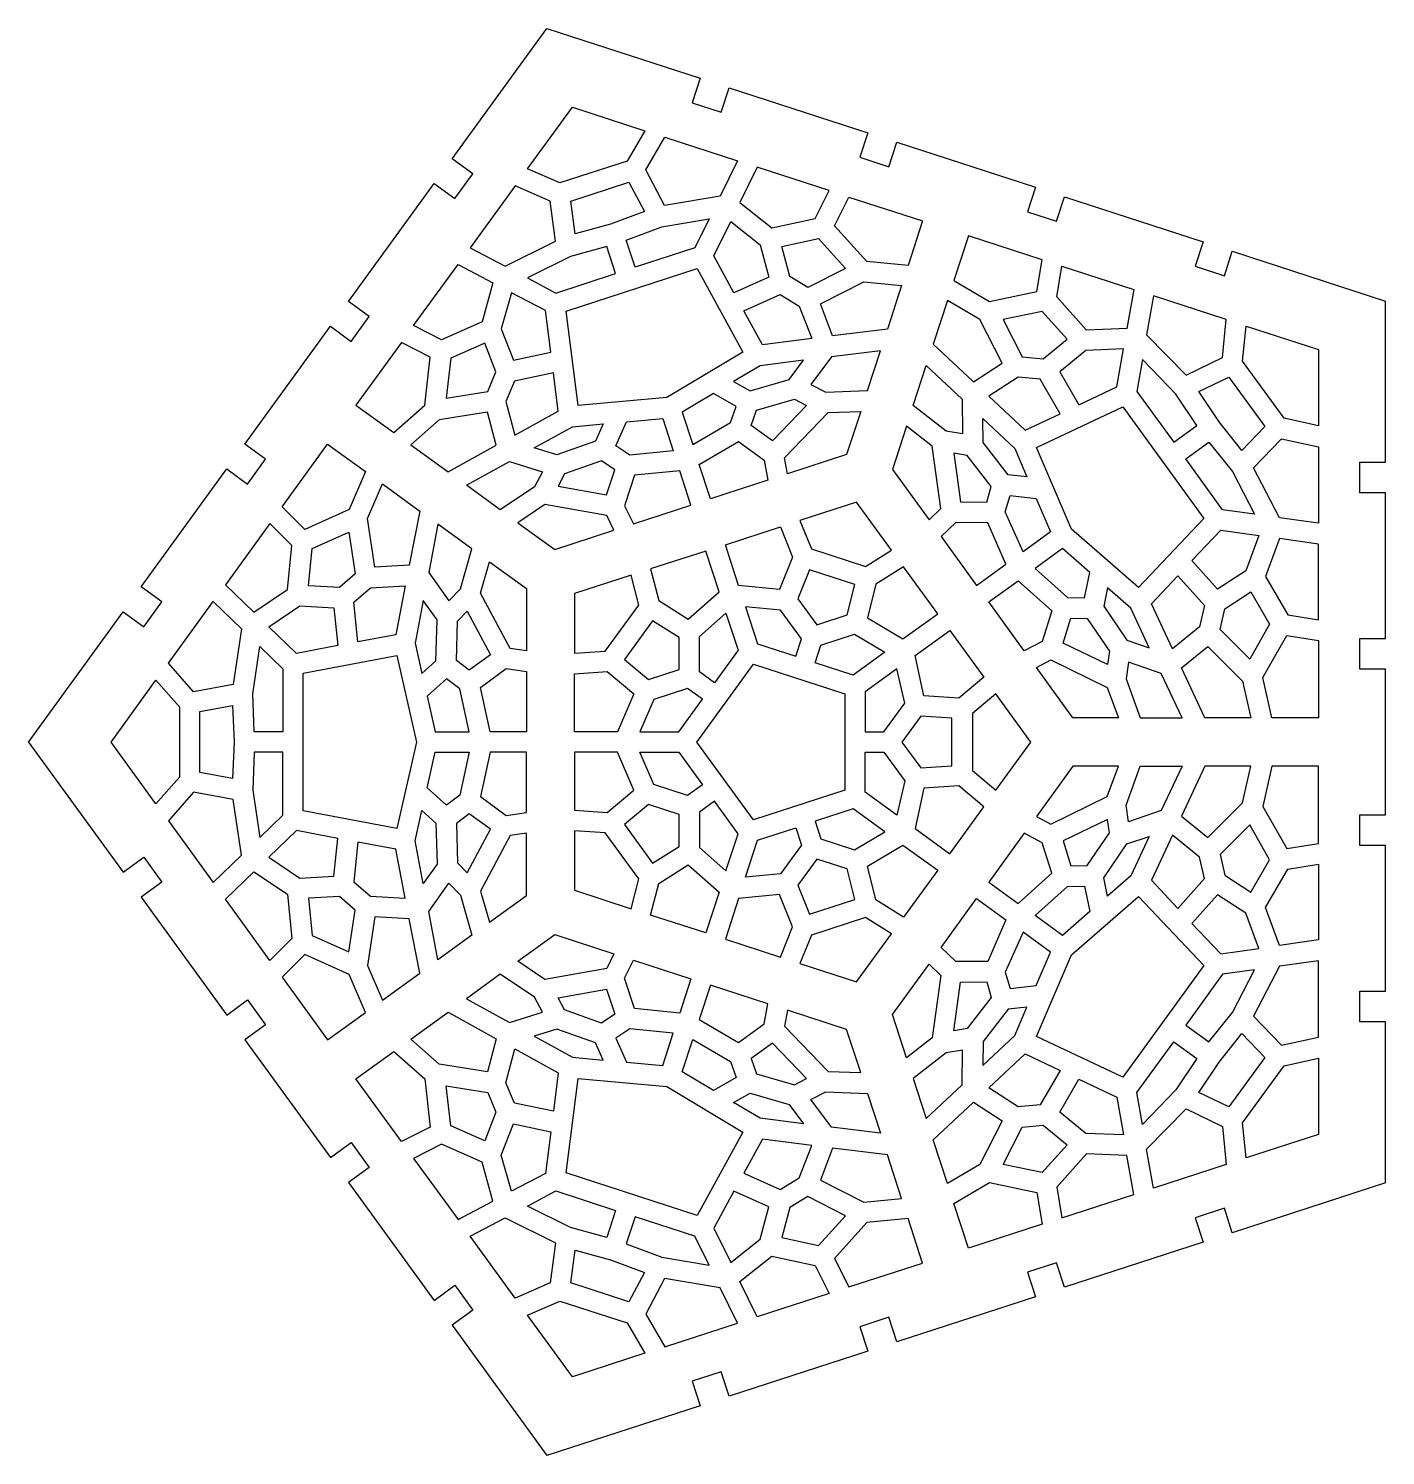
# Model space of a CAD drawing. Header units: millimetres. Extents: x 17 to 150, y 21 to 161.
import ezdxf

# ---------------------------------------------------------------- set-up
doc = ezdxf.new("R2010")
doc.units = ezdxf.units.MM

msp = doc.modelspace()

# ---------------------------------------------------------------- linework, layer by layer
for points in [[(17.28, 90.99), (26.51, 103.7), (28.53, 102.23), (30.29, 104.65), (28.27, 106.12), (36.62, 117.62), (38.64, 116.15), (40.4, 118.56), (38.38, 120.03), (46.73, 131.53), (48.75, 130.06), (50.51, 132.48), (48.49, 133.95), (56.84, 145.45), (58.86, 143.98), (60.62, 146.39), (58.6, 147.86), (67.83, 160.57)], [(67.83, 160.57), (82.77, 155.72), (81.99, 153.34), (84.84, 152.42), (85.61, 154.79), (99.12, 150.4), (98.35, 148.02), (101.19, 147.1), (101.97, 149.48), (115.48, 145.09), (114.71, 142.71), (117.55, 141.79), (118.33, 144.16), (131.84, 139.77), (131.07, 137.39), (133.91, 136.47), (134.68, 138.85), (149.62, 133.99)], [(149.62, 47.99), (149.62, 63.7), (147.12, 63.7), (147.12, 66.69), (149.62, 66.69), (149.62, 80.9), (147.12, 80.9), (147.12, 83.89), (149.62, 83.89), (149.62, 98.1), (147.12, 98.1), (147.12, 101.09), (149.62, 101.09), (149.62, 115.3), (147.12, 115.3), (147.12, 118.29), (149.62, 118.29), (149.62, 133.99)], [(17.28, 90.99), (26.51, 78.29), (28.53, 79.76), (30.29, 77.34), (28.27, 75.87), (36.62, 64.37), (38.64, 65.84), (40.4, 63.42), (38.38, 61.95), (46.73, 50.46), (48.75, 51.93), (50.51, 49.51), (48.49, 48.04), (56.84, 36.54), (58.86, 38.01), (60.62, 35.59), (58.6, 34.12), (67.83, 21.42)], [(149.62, 47.99), (134.68, 43.14), (133.91, 45.52), (131.07, 44.6), (131.84, 42.22), (118.33, 37.83), (117.55, 40.2), (114.71, 39.28), (115.48, 36.9), (101.97, 32.51), (101.19, 34.89), (98.35, 33.96), (99.12, 31.59), (85.61, 27.2), (84.84, 29.57), (81.99, 28.65), (82.77, 26.27), (67.83, 21.42)]]:
    msp.add_lwpolyline(points)
for points in [[(69.1, 145.51), (65.95, 146.89), (70.32, 152.9), (77.39, 150.61), (75.65, 147.64)], [(84.74, 144.21), (79.32, 143.3), (77.47, 146.78), (79.34, 149.97), (86.43, 147.67)], [(89.76, 141.15), (93.99, 142.06), (95.36, 144.77), (88.35, 147.04), (86.66, 143.6)], [(63.76, 137.4), (68.68, 139.85), (68.14, 143.75), (64.74, 145.23), (60.36, 139.2)], [(70.6, 140.54), (70.16, 143.75), (75.83, 145.59), (77.36, 142.74), (74.03, 141.49)], [(95.87, 141.34), (97.29, 144.14), (104.47, 141.81), (103.06, 137.46), (99.05, 137.84)], [(75.58, 139.94), (79.04, 141.23), (83.65, 142), (82.27, 139.18), (76.44, 137.29)], [(84.11, 138.39), (85.76, 141.76), (88.63, 139.49), (89.48, 136.31), (86.08, 134.8)], [(73.68, 139.32), (70.13, 138.34), (65.94, 136.25), (68.72, 134.78), (74.54, 136.67)], [(94.31, 140.08), (96.95, 137.18), (93.29, 135.33), (91.53, 136.39), (90.74, 139.31)], [(115.63, 134.92), (116.13, 138.02), (108.94, 140.35), (107.53, 136.01), (111, 133.96)], [(61.51, 131.97), (57.55, 130.22), (54.84, 131.6), (59.18, 137.56), (62.57, 135.77)], [(69.72, 133), (82.5, 137.16), (86.96, 129.02), (79.52, 124.58), (70.89, 123.8)], [(120.46, 131.17), (117.58, 134.4), (118.05, 137.39), (125.07, 135.12), (124.41, 131.33)], [(94.51, 133.71), (98.76, 135.86), (102.43, 135.52), (101.04, 131.25), (95.7, 130.59)], [(67.7, 133.06), (64.38, 134.81), (63.39, 131.29), (64.57, 128.22), (68.21, 129)], [(92.44, 133.51), (93.66, 130.33), (88.85, 129.74), (87.04, 133.04), (90.6, 134.62)], [(112.25, 127.94), (110.07, 132.19), (106.9, 134.06), (105.51, 129.8), (109.45, 126.12)], [(126.33, 130.7), (130.18, 126.78), (133.72, 128.5), (134.08, 132.19), (126.99, 134.49)], [(116.15, 132.99), (112.32, 132.19), (114.19, 128.54), (116.24, 128.37), (118.59, 130.27)], [(135.69, 128.13), (136.02, 131.56), (143.1, 129.26), (143.1, 121.82), (139.74, 122.56)], [(56.45, 128.53), (53.65, 129.96), (49.21, 123.85), (52.91, 121.17), (55.93, 123.83)], [(58.45, 128.43), (58.02, 124.54), (62.07, 125.19), (62.87, 127.08), (61.78, 129.9)], [(86.05, 126.15), (87.65, 125.23), (91.47, 126.35), (92.86, 128.22), (88.64, 127.69)], [(93.59, 125.85), (95.05, 125.12), (99.1, 125.26), (100.36, 129.15), (95.6, 128.56)], [(123.41, 125.62), (124.06, 129.32), (120.4, 129.17), (117.85, 127.09), (119.71, 123.87)], [(131.22, 121.86), (129.18, 124.93), (125.91, 128.28), (125.37, 125.18), (128.97, 120.22)], [(63.83, 124.21), (64.71, 120.93), (68.94, 123.27), (68.47, 127), (64.66, 126.19)], [(108.37, 121.05), (106.76, 121.32), (103.57, 123.81), (104.83, 127.7), (108.34, 124.42)], [(113.81, 126.57), (110.95, 124.72), (114.49, 121.41), (117.89, 123.01), (115.95, 126.38)], [(131.43, 125.17), (134.34, 126.58), (137.85, 121.75), (135.6, 119.42), (133.39, 122.21)], [(85.75, 122.16), (86.3, 123.7), (84.08, 124.97), (81.04, 123.15), (82.06, 120.01)], [(89.83, 120.36), (87.76, 121.85), (88.29, 123.34), (91.98, 124.42), (93.17, 123.82)], [(62.04, 123.16), (57.32, 122.4), (54.56, 119.96), (58.19, 117.33), (62.9, 119.93)], [(75.91, 118.96), (74.56, 119.89), (75.6, 122.22), (79.14, 122.53), (80.16, 119.39)], [(91.29, 117.14), (91.02, 118.71), (95.27, 123.13), (98.44, 123.23), (97.07, 119.02)], [(114.65, 116.86), (112.82, 117.06), (110.38, 120.21), (110.36, 122.53), (113.46, 119.63)], [(123.99, 123.68), (131.89, 112.8), (125.53, 106.05), (119, 111.75), (115.6, 119.72)], [(73.32, 122.01), (72.57, 120.33), (68.82, 118.99), (66.6, 119.69), (70.32, 121.74)], [(105.11, 112.65), (106.25, 113.76), (105.41, 119.83), (102.91, 121.78), (101.54, 117.57)], [(44.23, 111.72), (42.01, 113.94), (46.45, 120.05), (50.14, 117.36), (48.54, 113.67)], [(89.04, 118.47), (89.37, 116.52), (83.78, 114.7), (82.69, 118.06), (86.51, 120.29)], [(132.4, 120.24), (134.69, 117.36), (136.85, 113.21), (133.74, 113.65), (130.14, 118.61)], [(139.29, 112.86), (136.75, 117.73), (139.48, 120.57), (143.1, 119.77), (143.1, 112.32)], [(67.4, 117.34), (66.64, 115.89), (63.29, 113.62), (59.98, 116.03), (64.18, 118.35)], [(73.66, 115.1), (74.46, 117.53), (73.16, 118.42), (69.54, 117.13), (68.93, 115.95)], [(108.18, 114.4), (110.73, 114.38), (111.18, 115.9), (108.83, 118.94), (107.52, 119.16)], [(75.42, 114.04), (76.29, 112.27), (81.88, 114.08), (80.79, 117.45), (76.39, 117)], [(51.07, 108.06), (50.34, 112.78), (51.8, 116.16), (55.43, 113.52), (54.41, 108.24)], [(74.37, 111.64), (73.67, 113.07), (67.64, 114.15), (65.01, 112.37), (68.6, 109.77)], [(98.92, 108.1), (101.45, 109.7), (98.04, 114.39), (92.52, 112.6), (93.63, 109.83)], [(112.54, 113.45), (113.01, 115.02), (115.55, 114.75), (116.94, 111.49), (114.27, 109.54)], [(42.53, 105.85), (42.97, 110.15), (40.82, 112.3), (36.49, 106.33), (39.24, 103.66)], [(44.95, 109.85), (48.52, 111.46), (49.15, 107.41), (47.6, 106.06), (44.58, 106.22)], [(58.26, 104.76), (59.41, 105.93), (60.53, 109.82), (57.21, 112.23), (56.31, 107.51)], [(91.79, 109.02), (90.52, 105.87), (86.53, 106.25), (85.24, 110.23), (90.62, 111.98)], [(107.72, 112.4), (106.3, 111.02), (109.75, 106.27), (112.61, 108.34), (110.83, 112.38)], [(133.55, 111.66), (137.27, 111.13), (136, 107.7), (133.24, 105.91), (130.75, 108.68)], [(137.92, 107.14), (140.1, 103.4), (143.1, 102.92), (143.1, 110.3), (139.3, 110.84)], [(65.83, 99.89), (64.26, 100.12), (61.37, 105.52), (62.25, 108.57), (65.83, 105.97)], [(78.74, 104.78), (81.62, 102.98), (84.63, 105.63), (83.33, 109.61), (77.95, 107.87)], [(118.62, 105.08), (120.26, 105.04), (120.79, 107.54), (118.12, 109.87), (115.44, 107.93)], [(76.79, 104.35), (76.05, 107.25), (70.53, 105.46), (70.53, 99.66), (73.51, 99.85)], [(92.31, 104.95), (94.15, 102.42), (97.12, 103.38), (97.86, 106.35), (93.45, 107.78)], [(99.93, 106.38), (99.11, 103.09), (102.56, 101.04), (105.95, 103.5), (102.63, 108.08)], [(131.49, 102.23), (128.85, 100.09), (126.79, 104.47), (129.37, 107.21), (131.98, 104.32)], [(50.62, 106.04), (54.02, 106.22), (53.1, 101.46), (49.4, 100.76), (48.99, 104.63)], [(116.13, 100.81), (114.38, 99.89), (110.93, 104.65), (113.79, 106.72), (117.08, 103.78)], [(122.51, 106.03), (122.14, 104.23), (124.38, 100.94), (126.59, 100.19), (124.78, 104.05)], [(38.06, 102.02), (37.25, 96.59), (33.37, 95.9), (30.92, 98.67), (35.3, 104.7)], [(55.65, 97.69), (57.01, 98.92), (57.13, 102.9), (55.78, 104.8), (54.98, 100.62)], [(138.32, 102.48), (136.38, 99.07), (133.49, 101.98), (133.95, 103.99), (136.49, 105.63)], [(43.41, 99.62), (40.71, 102.24), (43.75, 104.26), (47.04, 104.09), (47.43, 100.39)], [(62.32, 99.5), (60.27, 97.99), (59.01, 98.95), (59.13, 102.79), (60.06, 103.74)], [(84.18, 96.77), (82.72, 97.84), (82.72, 101.29), (85.3, 103.56), (86.48, 99.94)], [(92.1, 99.35), (92.66, 101.07), (90.63, 103.86), (87.2, 104.18), (88.38, 100.56)], [(118.18, 100.64), (118.95, 103.07), (120.53, 103.03), (122.7, 99.85), (122.5, 98.54)], [(77.74, 97.09), (80.72, 98.05), (80.72, 101.18), (78.13, 102.8), (75.4, 99.05)], [(108, 95.27), (104.61, 95.51), (103.74, 99.42), (107.13, 101.88), (110.45, 97.31)], [(39.3, 91.99), (39.14, 95.68), (39.83, 100.31), (42.08, 98.12), (42.08, 91.99)], [(94, 98.73), (94.56, 100.45), (97.84, 101.51), (100.8, 99.76), (97.72, 97.52)], [(132.31, 100.32), (135.68, 96.94), (136.48, 93.34), (132, 93.34), (129.72, 98.22)], [(140, 101.39), (143.1, 100.9), (143.1, 93.34), (138.53, 93.34), (137.65, 97.28)], [(44.08, 84.27), (44.08, 97.72), (53.19, 99.44), (55.12, 90.99), (53.19, 82.55)], [(115.57, 98.26), (116.98, 99), (122.49, 96.32), (123.57, 93.34), (119.14, 93.34)], [(63.87, 98.15), (65.83, 97.87), (65.83, 91.99), (62.3, 91.99), (61.37, 96.31)], [(73.71, 97.86), (76.31, 95.68), (74.72, 91.99), (70.53, 91.99), (70.53, 97.65)], [(82.45, 90.99), (87.97, 98.59), (96.89, 95.69), (96.89, 86.3), (87.97, 83.4)], [(98.89, 91.99), (100.7, 91.99), (102.73, 94.78), (101.98, 98.14), (98.89, 95.9)], [(124.56, 98.77), (124.32, 97.15), (125.7, 93.34), (129.79, 93.34), (127.76, 97.69)], [(32, 87.55), (29.71, 84.98), (25.34, 90.99), (29.71, 97.01), (32, 94.44)], [(59.35, 96.17), (58.05, 97.17), (56.16, 95.45), (56.95, 91.99), (60.25, 91.99)], [(83.01, 95.16), (81.54, 96.22), (78.26, 95.15), (76.9, 91.99), (80.71, 91.99)], [(109.33, 88.21), (111.63, 86.3), (115.04, 90.99), (111.63, 95.69), (109.33, 93.78)], [(37.18, 87.44), (34, 88.01), (34, 93.98), (37.18, 94.54), (37.34, 90.99)], [(104.29, 93.53), (102.45, 90.99), (104.29, 88.46), (107.33, 88.67), (107.33, 93.31)], [(39.3, 89.99), (39.14, 86.31), (39.83, 81.68), (42.08, 83.87), (42.08, 89.99)], [(59.35, 85.82), (58.05, 84.82), (56.16, 86.54), (56.95, 89.99), (60.25, 89.99)], [(63.87, 83.84), (65.83, 84.12), (65.83, 89.99), (62.3, 89.99), (61.37, 85.68)], [(73.71, 84.13), (76.31, 86.31), (74.72, 89.99), (70.53, 89.99), (70.53, 84.34)], [(83.01, 86.83), (81.54, 85.77), (78.26, 86.84), (76.9, 89.99), (80.71, 89.99)], [(98.89, 89.99), (100.7, 89.99), (102.73, 87.2), (101.98, 83.85), (98.89, 86.09)], [(115.57, 83.73), (116.98, 82.99), (122.49, 85.67), (123.57, 88.64), (119.14, 88.64)], [(124.56, 83.22), (124.32, 84.84), (125.7, 88.64), (129.79, 88.64), (127.76, 84.3)], [(132.31, 81.67), (135.68, 85.05), (136.48, 88.64), (132, 88.64), (129.72, 83.77)], [(140, 80.6), (143.1, 81.09), (143.1, 88.64), (138.53, 88.64), (137.65, 84.71)], [(108, 86.72), (104.61, 86.48), (103.74, 82.57), (107.13, 80.1), (110.45, 84.68)], [(38.06, 79.97), (37.25, 85.4), (33.37, 86.09), (30.92, 83.32), (35.3, 77.29)], [(80.72, 80.81), (80.72, 83.94), (77.74, 84.9), (75.4, 82.94), (78.13, 79.19)], [(84.18, 85.21), (82.72, 84.15), (82.72, 80.7), (85.3, 78.43), (86.48, 82.05)], [(55.65, 84.3), (57.01, 83.07), (57.13, 79.08), (55.78, 77.19), (54.98, 81.37)], [(62.32, 82.49), (60.27, 84), (59.01, 83.04), (59.13, 79.2), (60.06, 78.25)], [(94, 83.26), (94.56, 81.54), (97.84, 80.48), (100.8, 82.23), (97.72, 84.47)], [(43.41, 82.37), (40.71, 79.75), (43.75, 77.73), (47.04, 77.9), (47.43, 81.6)], [(73.51, 82.14), (70.53, 82.33), (70.53, 76.53), (76.05, 74.74), (76.79, 77.64)], [(92.1, 82.64), (92.66, 80.92), (90.63, 78.13), (87.2, 77.81), (88.38, 81.43)], [(118.18, 81.35), (118.95, 78.92), (120.53, 78.96), (122.7, 82.13), (122.5, 83.45)], [(138.32, 79.51), (136.38, 82.91), (133.49, 80.01), (133.95, 78), (136.49, 76.36)], [(50.62, 75.95), (54.02, 75.77), (53.1, 80.53), (49.4, 81.23), (48.99, 77.36)], [(65.83, 82.1), (64.26, 81.87), (61.37, 76.46), (62.25, 73.42), (65.83, 76.02)], [(99.93, 75.61), (99.11, 78.9), (102.56, 80.95), (105.95, 78.49), (102.63, 73.91)], [(116.13, 81.17), (114.38, 82.1), (110.93, 77.34), (113.79, 75.26), (117.08, 78.21)], [(122.51, 75.96), (122.14, 77.76), (124.38, 81.05), (126.59, 81.79), (124.78, 77.94)], [(131.49, 79.76), (128.85, 81.9), (126.79, 77.52), (129.37, 74.77), (131.98, 77.67)], [(97.12, 78.61), (94.15, 79.57), (92.31, 77.04), (93.45, 74.21), (97.86, 75.64)], [(42.53, 76.14), (42.97, 71.84), (40.82, 69.69), (36.49, 75.66), (39.24, 78.33)], [(78.74, 77.21), (81.62, 79.01), (84.63, 76.36), (83.33, 72.37), (77.95, 74.12)], [(137.92, 74.85), (140.1, 78.59), (143.1, 79.07), (143.1, 71.69), (139.3, 71.15)], [(58.26, 77.23), (59.41, 76.06), (60.53, 72.17), (57.21, 69.76), (56.31, 74.48)], [(118.62, 76.91), (120.26, 76.95), (120.79, 74.45), (118.12, 72.12), (115.44, 74.06)], [(44.95, 72.14), (48.52, 70.53), (49.15, 74.58), (47.6, 75.93), (44.58, 75.77)], [(91.79, 72.97), (90.52, 76.11), (86.53, 75.74), (85.24, 71.76), (90.62, 70.01)], [(107.72, 69.59), (106.3, 70.97), (109.75, 75.72), (112.61, 73.65), (110.83, 69.6)], [(131.89, 69.19), (123.99, 58.31), (115.6, 62.27), (119, 70.24), (125.53, 75.94)], [(133.55, 70.33), (137.27, 70.86), (136, 74.29), (133.24, 76.08), (130.75, 73.31)], [(51.07, 73.93), (50.34, 69.21), (51.8, 65.83), (55.43, 68.46), (54.41, 73.75)], [(93.63, 72.16), (92.52, 69.39), (98.04, 67.6), (101.45, 72.29), (98.92, 73.88)], [(112.54, 68.54), (113.01, 66.97), (115.55, 67.24), (116.94, 70.5), (114.27, 72.44)], [(74.37, 70.34), (73.67, 68.92), (67.64, 67.84), (65.01, 69.62), (68.6, 72.22)], [(44.23, 70.27), (42.01, 68.05), (46.45, 61.94), (50.14, 64.62), (48.54, 68.32)], [(75.42, 67.95), (76.29, 69.72), (81.88, 67.9), (80.79, 64.54), (76.39, 64.99)], [(139.29, 69.13), (136.75, 64.26), (139.48, 61.42), (143.1, 62.22), (143.1, 69.67)], [(67.4, 64.65), (66.64, 66.1), (63.29, 68.37), (59.98, 65.96), (64.18, 63.64)], [(105.11, 69.34), (106.25, 68.23), (105.41, 62.16), (102.91, 60.21), (101.54, 64.42)], [(132.4, 61.74), (134.69, 64.63), (136.85, 68.78), (133.74, 68.34), (130.14, 63.38)], [(73.66, 66.88), (74.46, 64.46), (73.16, 63.57), (69.54, 64.86), (68.93, 66.04)], [(89.04, 63.52), (89.37, 65.47), (83.78, 67.29), (82.69, 63.93), (86.51, 61.7)], [(108.18, 67.59), (110.73, 67.6), (111.18, 66.09), (108.83, 63.05), (107.52, 62.83)], [(62.04, 58.83), (57.32, 59.59), (54.56, 62.03), (58.19, 64.66), (62.9, 62.06)], [(91.29, 64.85), (91.02, 63.28), (95.27, 58.86), (98.44, 58.76), (97.07, 62.97)], [(114.65, 65.13), (112.82, 64.93), (110.38, 61.78), (110.36, 59.46), (113.46, 62.36)], [(73.32, 59.98), (72.57, 61.66), (68.82, 63), (66.6, 62.3), (70.32, 60.25)], [(75.91, 63.03), (74.56, 62.1), (75.6, 59.77), (79.14, 59.45), (80.16, 62.6)], [(85.75, 59.83), (86.3, 58.29), (84.08, 57.02), (81.04, 58.84), (82.06, 61.98)], [(89.83, 61.63), (87.76, 60.14), (88.29, 58.65), (91.98, 57.57), (93.17, 58.17)], [(131.22, 60.13), (129.18, 57.06), (125.91, 53.71), (125.37, 56.81), (128.97, 61.76)], [(135.6, 62.57), (137.85, 60.23), (134.34, 55.41), (131.43, 56.82), (133.39, 59.78)], [(56.45, 53.45), (53.65, 52.03), (49.21, 58.14), (52.91, 60.82), (55.93, 58.16)], [(63.83, 57.77), (64.71, 61.06), (68.94, 58.72), (68.47, 54.98), (64.66, 55.79)], [(108.37, 60.94), (106.76, 60.67), (103.57, 58.18), (104.83, 54.29), (108.34, 57.57)], [(113.81, 55.42), (110.95, 57.27), (114.49, 60.58), (117.89, 58.97), (115.95, 55.61)], [(139.74, 59.43), (143.1, 60.17), (143.1, 52.73), (136.02, 50.43), (135.69, 53.86)], [(58.45, 53.56), (58.02, 57.45), (62.07, 56.8), (62.87, 54.91), (61.78, 52.09)], [(82.5, 44.83), (69.72, 48.99), (70.89, 58.19), (79.52, 57.41), (86.96, 52.96)], [(123.41, 56.37), (124.06, 52.67), (120.4, 52.82), (117.85, 54.89), (119.71, 58.12)], [(86.05, 55.84), (87.65, 56.76), (91.47, 55.64), (92.86, 53.77), (88.64, 54.3)], [(93.59, 56.14), (95.05, 56.87), (99.1, 56.73), (100.36, 52.84), (95.6, 53.43)], [(112.25, 54.05), (110.07, 49.8), (106.9, 47.93), (105.51, 52.19), (109.45, 55.87)], [(126.33, 51.29), (130.18, 55.21), (133.72, 53.49), (134.08, 49.8), (126.99, 47.5)], [(67.7, 48.93), (64.38, 47.18), (63.39, 50.7), (64.57, 53.77), (68.21, 52.99)], [(116.15, 49), (112.32, 49.8), (114.19, 53.45), (116.24, 53.62), (118.59, 51.72)], [(61.51, 50.02), (57.55, 51.77), (54.84, 50.39), (59.18, 44.42), (62.57, 46.22)], [(92.44, 48.48), (93.66, 51.66), (88.85, 52.25), (87.04, 48.95), (90.6, 47.37)], [(94.51, 48.28), (98.76, 46.13), (102.43, 46.47), (101.04, 50.74), (95.7, 51.4)], [(120.46, 50.82), (117.58, 47.59), (118.05, 44.6), (125.07, 46.87), (124.41, 50.66)], [(115.63, 47.07), (116.13, 43.97), (108.94, 41.64), (107.53, 45.98), (111, 48.03)], [(73.68, 42.67), (70.13, 43.65), (65.94, 45.74), (68.72, 47.21), (74.54, 45.32)], [(84.11, 43.6), (85.76, 40.23), (88.63, 42.5), (89.48, 45.68), (86.08, 47.19)], [(94.31, 41.91), (96.95, 44.8), (93.29, 46.66), (91.53, 45.6), (90.74, 42.68)], [(63.76, 44.59), (68.68, 42.14), (68.14, 38.24), (64.74, 36.76), (60.36, 42.79)], [(75.58, 42.05), (79.04, 40.76), (83.65, 39.98), (82.27, 42.81), (76.44, 44.7)], [(95.87, 40.64), (97.29, 37.85), (104.47, 40.18), (103.06, 44.53), (99.05, 44.14)], [(77.36, 39.25), (75.83, 36.4), (70.16, 38.24), (70.6, 41.45), (74.03, 40.49)], [(89.76, 40.84), (93.99, 39.93), (95.36, 37.22), (88.35, 34.94), (86.66, 38.39)], [(84.74, 37.77), (79.32, 38.69), (77.47, 35.21), (79.34, 32.02), (86.43, 34.32)], [(75.65, 34.35), (77.39, 31.38), (70.32, 29.09), (65.95, 35.1), (69.1, 36.48)]]:
    msp.add_lwpolyline(points, close=True)

doc.saveas('drawing.dxf')
